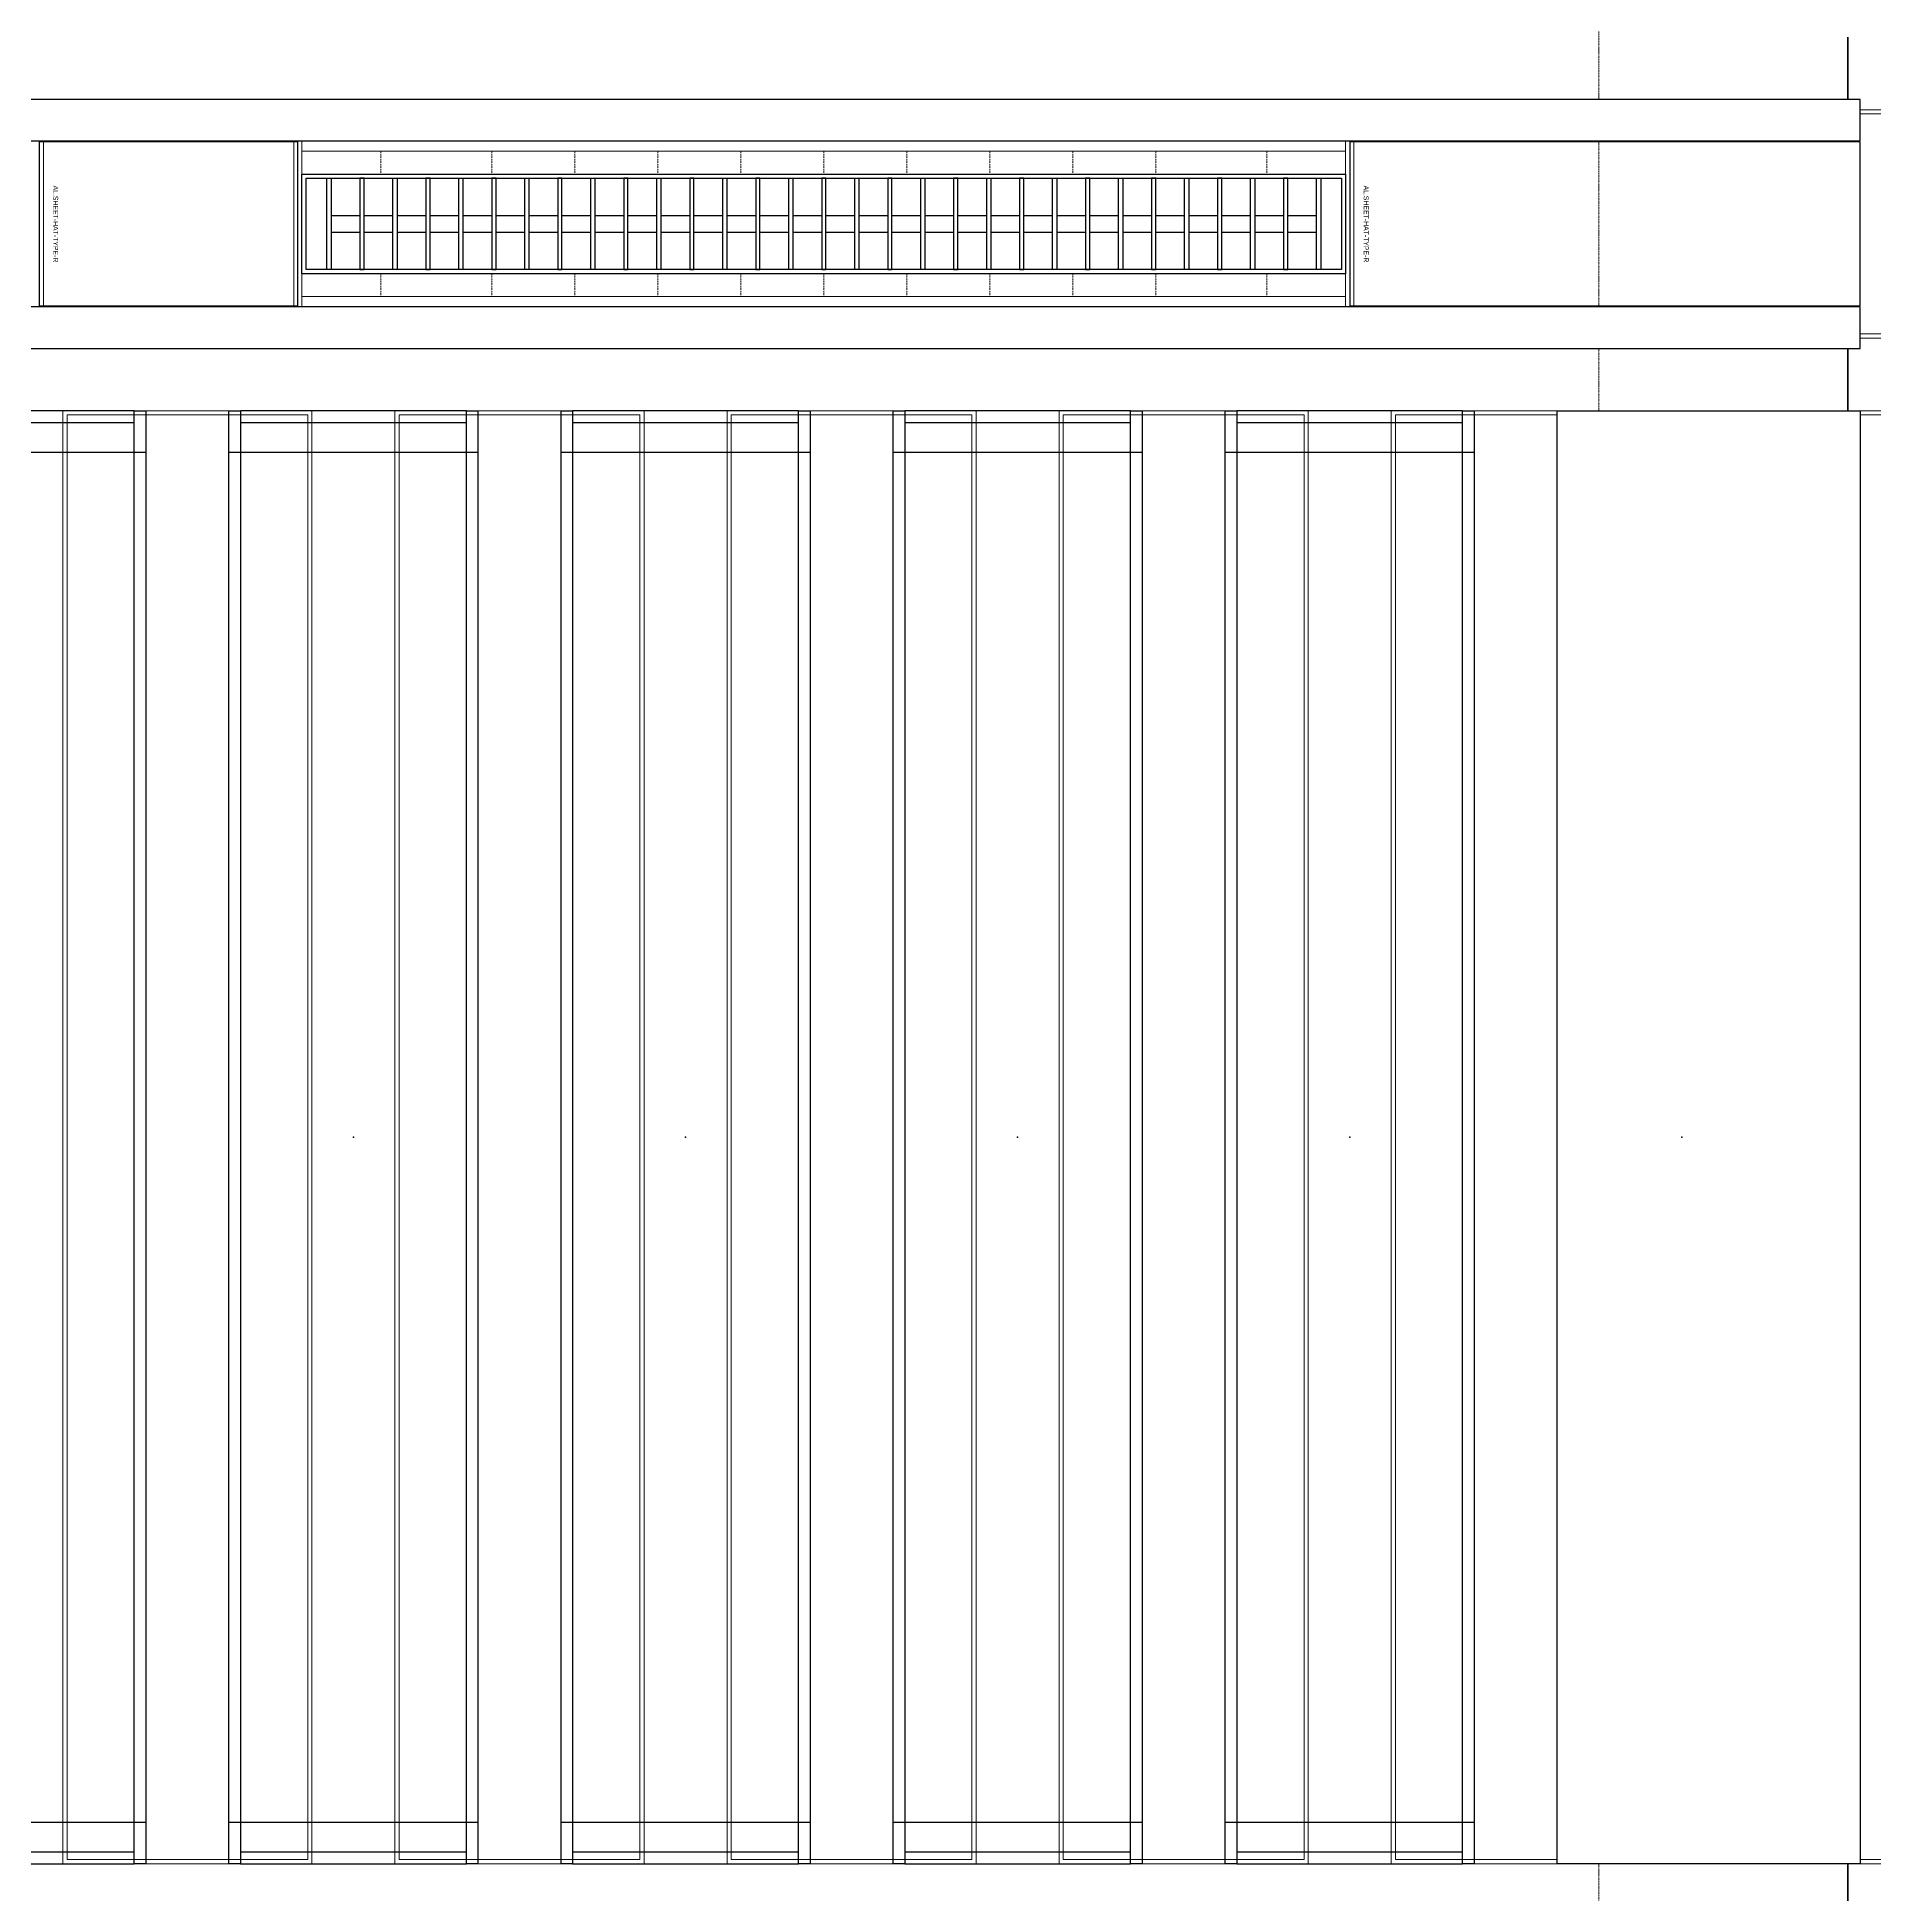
# Model space of a CAD drawing. Header units: millimetres. Extents: x 813027 to 1148939, y -931049 to -10.
# Drawn here: x 952559 to 954772, y -111798 to -109560 of the extents above; entities that cross this region are included whole.
import ezdxf
from ezdxf.enums import TextEntityAlignment as Align

# ---------------------------------------------------------------- set-up
doc = ezdxf.new("R2010")
doc.units = ezdxf.units.MM
doc.linetypes.add('DPA_Grid _ Level 500', pattern=[5.5, 2.75, -0.75, 1.25, -0.75])
doc.linetypes.add('DPA_Hidden 50', pattern=[3, 2, -1])
for name, color, linetype in [('000 - WIPEOUT', 250, 'Continuous'), ('001 - ASCESSORIES', 1, 'Continuous'), ('A04_TUBE SERIES', 2, 'Continuous'), ('A11_ALU.SOLID SHEET', 7, 'Continuous')]:
    doc.layers.add(name, color=color, linetype=linetype)
for name, color, linetype, lineweight in [('A-GLAZ-CURT', 2, 'Continuous', 9), ('I-WALL-E', 2, 'Continuous', 25), ('S-GRID', 251, 'Continuous', 9)]:
    doc.layers.add(name, color=color, linetype=linetype, lineweight=lineweight)

# ---------------------------------------------------------------- blocks, each defined once
blk = doc.blocks.new('DPA_CP_Metal Ceiling Panel - Horizontal with Gap-20308794-4160 - LOWER PLATFORM LEVEL - REFLECTED CEILING GENERAL PLAN')
at = {"layer": 'A-GLAZ-CURT'}
for p, q in [((910201.3, -109924.3), (910201.3, -109649.3)), ((910201.3, -109649.3), (910512.8, -109649.3)), ((910201.3, -109924.3), (910201.3, -109649.3)), ((910201.3, -109649.3), (910512.8, -109649.3)), ((910512.8, -109649.3), (910201.3, -109649.3)), ((910201.3, -109649.3), (910201.3, -109924.3)), ((910512.8, -109649.3), (910201.3, -109649.3)), ((910201.3, -109649.3), (910201.3, -109924.3)), ((910201.3, -109924.3), (910201.3, -109649.3)), ((910201.3, -109649.3), (910512.8, -109649.3)), ((910206.3, -109919.3), (910206.3, -109654.3)), ((910206.3, -109654.3), (910507.8, -109654.3)), ((910507.8, -109654.3), (910507.8, -109919.3)), ((910512.8, -109924.3), (910512.8, -109649.3)), ((910512.8, -109649.3), (910512.8, -109924.3)), ((910512.8, -109924.3), (910512.8, -109649.3)), ((910512.8, -109924.3), (910512.8, -109649.3)), ((910512.8, -109649.3), (910512.8, -109924.3)), ((910201.3, -109924.3), (910512.8, -109924.3)), ((910512.8, -109924.3), (910201.3, -109924.3)), ((910201.3, -109924.3), (910512.8, -109924.3)), ((910201.3, -109924.3), (910512.8, -109924.3)), ((910512.8, -109924.3), (910201.3, -109924.3)), ((910206.3, -109919.3), (910507.8, -109919.3))]:
    blk.add_line(p, q, dxfattribs=at)
blk = doc.blocks.new('DPA_CP_Metal Ceiling Luminaire1 - Linear Luminaire 2-14739897-4160 - LOWER PLATFORM LEVEL - REFLECTED CEILING GENERAL PLAN')
at = {"layer": 'A-GLAZ-CURT'}
for p, q in [((901767.8, -114474.3), (901767.8, -114199.3)), ((901767.8, -114199.3), (903024.8, -114199.3)), ((901767.8, -114199.3), (901767.8, -114474.3)), ((903024.8, -114199.3), (901767.8, -114199.3)), ((901767.8, -114199.3), (903024.8, -114199.3)), ((903024.8, -114199.3), (903024.8, -114474.3)), ((903024.8, -114474.3), (903024.8, -114199.3)), ((901767.8, -114249.3), (901767.8, -114474.3)), ((901767.8, -114249.3), (903024.8, -114249.3)), ((903024.8, -114249.3), (903024.8, -114474.3)), ((901767.8, -114424.3), (903024.8, -114424.3)), ((903024.8, -114474.3), (901767.8, -114474.3)), ((903024.8, -114474.3), (901767.8, -114474.3)), ((901767.8, -114474.3), (903024.8, -114474.3))]:
    blk.add_line(p, q, dxfattribs=at)
at = {"layer": 'A-GLAZ-CURT', "linetype": 'DPA_Hidden 50'}
for p, q in [((901862.8, -114249.3), (901862.8, -114424.3)), ((901996.3, -114249.3), (901996.3, -114424.3)), ((902096.3, -114249.3), (902096.3, -114424.3)), ((902196.3, -114249.3), (902196.3, -114424.3)), ((902296.3, -114249.3), (902296.3, -114424.3)), ((902396.3, -114249.3), (902396.3, -114424.3)), ((902496.3, -114249.3), (902496.3, -114424.3)), ((902596.3, -114249.3), (902596.3, -114424.3)), ((902696.3, -114249.3), (902696.3, -114424.3)), ((902796.3, -114249.3), (902796.3, -114424.3)), ((902929.8, -114249.3), (902929.8, -114424.3))]:
    blk.add_line(p, q, dxfattribs=at)
blk = doc.blocks.new('DPA_CP_Metal Ceiling Panel - Horizontal with Gap-20310714-4160 - LOWER PLATFORM LEVEL - REFLECTED CEILING GENERAL PLAN')
at = {"layer": 'A-GLAZ-CURT'}
for p, q in [((954146.3, -109924.3), (954146.3, -109649.3)), ((954146.3, -109649.3), (954821.3, -109649.3)), ((954146.3, -109924.3), (954146.3, -109649.3)), ((954146.3, -109649.3), (954821.3, -109649.3)), ((954821.3, -109649.3), (954146.3, -109649.3)), ((954146.3, -109649.3), (954146.3, -109924.3)), ((954821.3, -109649.3), (954146.3, -109649.3)), ((954146.3, -109649.3), (954146.3, -109924.3)), ((954146.3, -109924.3), (954146.3, -109649.3)), ((954146.3, -109649.3), (954821.3, -109649.3)), ((954151.3, -109919.3), (954151.3, -109654.3)), ((954151.3, -109654.3), (954816.3, -109654.3)), ((954816.3, -109654.3), (954816.3, -109919.3)), ((954821.3, -109924.3), (954821.3, -109649.3)), ((954821.3, -109649.3), (954821.3, -109924.3)), ((954821.3, -109924.3), (954821.3, -109649.3)), ((954821.3, -109924.3), (954821.3, -109649.3)), ((954821.3, -109649.3), (954821.3, -109924.3)), ((954146.3, -109924.3), (954821.3, -109924.3)), ((954821.3, -109924.3), (954146.3, -109924.3)), ((954146.3, -109924.3), (954821.3, -109924.3)), ((954146.3, -109924.3), (954821.3, -109924.3)), ((954821.3, -109924.3), (954146.3, -109924.3)), ((954151.3, -109919.3), (954816.3, -109919.3))]:
    blk.add_line(p, q, dxfattribs=at)
blk = doc.blocks.new('DPA_CP_Metal Ceiling Panel - Vertical Panel with Gap-23421458-4160 - LOWER PLATFORM LEVEL - REFLECTED CEILING GENERAL PLAN')
at = {"layer": 'A-GLAZ-CURT'}
for p, q in [((914196.3, -110011.8), (914196.3, -111761.8)), ((914496.3, -110011.8), (914196.3, -110011.8)), ((914196.3, -111761.8), (914196.3, -110011.8)), ((914196.3, -110011.8), (914496.3, -110011.8)), ((914196.3, -110011.8), (914196.3, -111761.8)), ((914496.3, -110011.8), (914196.3, -110011.8)), ((914496.3, -110011.8), (914196.3, -110011.8)), ((914196.3, -110011.8), (914196.3, -111761.8)), ((914196.3, -111761.8), (914196.3, -110011.8)), ((914196.3, -110011.8), (914496.3, -110011.8)), ((914201.3, -111756.8), (914201.3, -110016.8)), ((914491.3, -110016.8), (914201.3, -110016.8)), ((914491.3, -110016.8), (914491.3, -111756.8)), ((914496.3, -110011.8), (914496.3, -111761.8)), ((914496.3, -110011.8), (914496.3, -111761.8)), ((914496.3, -111761.8), (914496.3, -110011.8)), ((914496.3, -111761.8), (914496.3, -110011.8)), ((914496.3, -110011.8), (914496.3, -111761.8)), ((914496.3, -111761.8), (914196.3, -111761.8)), ((914496.3, -111761.8), (914196.3, -111761.8)), ((914196.3, -111761.8), (914496.3, -111761.8)), ((914196.3, -111761.8), (914496.3, -111761.8)), ((914496.3, -111761.8), (914196.3, -111761.8)), ((914491.3, -111756.8), (914201.3, -111756.8))]:
    blk.add_line(p, q, dxfattribs=at)
blk = doc.blocks.new('DPA_CP_Metal Ceiling Panel - Vertical Panel with Gap-23421524-4160 - LOWER PLATFORM LEVEL - REFLECTED CEILING GENERAL PLAN')
at = {"layer": 'A-GLAZ-CURT'}
for p, q in [((954596.3, -111761.8), (954596.3, -110011.8)), ((954596.3, -110011.8), (954821.3, -110011.8)), ((954596.3, -111761.8), (954596.3, -110011.8)), ((954596.3, -110011.8), (954821.3, -110011.8)), ((954821.3, -110011.8), (954596.3, -110011.8)), ((954596.3, -110011.8), (954596.3, -111761.8)), ((954821.3, -110011.8), (954596.3, -110011.8)), ((954596.3, -110011.8), (954596.3, -111761.8)), ((954596.3, -111761.8), (954596.3, -110011.8)), ((954596.3, -110011.8), (954821.3, -110011.8)), ((954601.3, -111756.8), (954601.3, -110016.8)), ((954601.3, -110016.8), (954816.3, -110016.8)), ((954816.3, -110016.8), (954816.3, -111756.8)), ((954821.3, -111761.8), (954821.3, -110011.8)), ((954821.3, -110011.8), (954821.3, -111761.8)), ((954821.3, -111761.8), (954821.3, -110011.8)), ((954821.3, -111761.8), (954821.3, -110011.8)), ((954821.3, -110011.8), (954821.3, -111761.8)), ((954596.3, -111761.8), (954821.3, -111761.8)), ((954821.3, -111761.8), (954596.3, -111761.8)), ((954596.3, -111761.8), (954821.3, -111761.8)), ((954596.3, -111761.8), (954821.3, -111761.8)), ((954821.3, -111761.8), (954596.3, -111761.8)), ((954601.3, -111756.8), (954816.3, -111756.8))]:
    blk.add_line(p, q, dxfattribs=at)
blk = doc.blocks.new('C-2-PP21-AR-4160-01-B_20250829-084021_EXCL')
at = {"layer": 'A-GLAZ-CURT'}
for name, p in [('DPA_CP_Metal Ceiling Panel - Horizontal with Gap-20308794-4160 - LOWER PLATFORM LEVEL - REFLECTED CEILING GENERAL PLAN', (-1004729.8, 105341.8)), ('DPA_CP_Metal Ceiling Luminaire1 - Linear Luminaire 2-14739897-4160 - LOWER PLATFORM LEVEL - REFLECTED CEILING GENERAL PLAN', (-995979.8, 109891.8)), ('DPA_CP_Metal Ceiling Panel - Horizontal with Gap-20310714-4160 - LOWER PLATFORM LEVEL - REFLECTED CEILING GENERAL PLAN', (-1047096.3, 105341.8)), ('DPA_CP_Metal Ceiling Panel - Vertical Panel with Gap-23421524-4160 - LOWER PLATFORM LEVEL - REFLECTED CEILING GENERAL PLAN', (-1047096.3, 105341.8))]:
    blk.add_blockref(name, p, dxfattribs=at)
at = {"layer": 'A-GLAZ-CURT', "rotation": 180}
for p in [(819996.3, -116431.8), (820396.3, -116431.8), (820796.3, -116431.8), (821196.3, -116431.8), (821596.3, -116431.8)]:
    blk.add_blockref('DPA_CP_Metal Ceiling Panel - Vertical Panel with Gap-23421458-4160 - LOWER PLATFORM LEVEL - REFLECTED CEILING GENERAL PLAN', p, dxfattribs=at)
blk = doc.blocks.new('*U485')
at = {"color": 1}
blk.add_wipeout([(628.5, -60), (-628.5, -60), (-628.5, 60), (628.5, 60)], dxfattribs=at).dxf.layer = '000 - WIPEOUT'
at = {"layer": '001 - ASCESSORIES', "color": 0}
blk.add_lwpolyline([(628.5, -60), (-628.5, -60), (-628.5, 60), (628.5, 60)], close=True, dxfattribs=at)
at = {"layer": '001 - ASCESSORIES'}
for points in [[(623.5, -55), (-623.5, -55), (-623.5, 55), (623.5, 55)], [(-593.5, -55), (-598.5, -55), (-598.5, 55), (-593.5, 55)], [(-558.8, -55), (-553.8, -55), (-553.8, 55), (-558.8, 55)], [(-514, -55), (-519, -55), (-519, 55), (-514, 55)], [(-479.3, -55), (-474.3, -55), (-474.3, 55), (-479.3, 55)], [(-434.6, -55), (-439.6, -55), (-439.6, 55), (-434.6, 55)], [(-399.8, -55), (-394.8, -55), (-394.8, 55), (-399.8, 55)], [(-355.1, -55), (-360.1, -55), (-360.1, 55), (-355.1, 55)], [(-320.4, -55), (-315.4, -55), (-315.4, 55), (-320.4, 55)], [(-275.6, -55), (-280.6, -55), (-280.6, 55), (-275.6, 55)], [(-240.9, -55), (-235.9, -55), (-235.9, 55), (-240.9, 55)], [(-196.2, -55), (-201.2, -55), (-201.2, 55), (-196.2, 55)], [(-161.4, -55), (-156.4, -55), (-156.4, 55), (-161.4, 55)], [(-116.7, -55), (-121.7, -55), (-121.7, 55), (-116.7, 55)], [(-82, -55), (-77, -55), (-77, 55), (-82, 55)], [(-37.2, -55), (-42.2, -55), (-42.2, 55), (-37.2, 55)], [(-2.5, -55), (2.5, -55), (2.5, 55), (-2.5, 55)], [(42.2, -55), (37.2, -55), (37.2, 55), (42.2, 55)], [(77, -55), (82, -55), (82, 55), (77, 55)], [(121.7, -55), (116.7, -55), (116.7, 55), (121.7, 55)], [(156.4, -55), (161.4, -55), (161.4, 55), (156.4, 55)], [(201.2, -55), (196.2, -55), (196.2, 55), (201.2, 55)], [(235.9, -55), (240.9, -55), (240.9, 55), (235.9, 55)], [(280.6, -55), (275.6, -55), (275.6, 55), (280.6, 55)], [(315.4, -55), (320.4, -55), (320.4, 55), (315.4, 55)], [(360.1, -55), (355.1, -55), (355.1, 55), (360.1, 55)], [(394.8, -55), (399.8, -55), (399.8, 55), (394.8, 55)], [(439.6, -55), (434.6, -55), (434.6, 55), (439.6, 55)], [(474.3, -55), (479.3, -55), (479.3, 55), (474.3, 55)], [(519, -55), (514, -55), (514, 55), (519, 55)], [(553.8, -55), (558.8, -55), (558.8, 55), (553.8, 55)], [(598.5, -55), (593.5, -55), (593.5, 55), (598.5, 55)]]:
    blk.add_lwpolyline(points, close=True, dxfattribs=at)
for points in [[(-593.5, 10), (-558.8, 10)], [(-553.8, 10), (-519, 10)], [(-514, 10), (-479.3, 10)], [(-474.3, 10), (-439.6, 10)], [(-434.6, 10), (-399.8, 10)], [(-394.8, 10), (-360.1, 10)], [(-355.1, 10), (-320.4, 10)], [(-315.4, 10), (-280.6, 10)], [(-275.6, 10), (-240.9, 10)], [(-235.9, 10), (-201.2, 10)], [(-196.2, 10), (-161.4, 10)], [(-156.4, 10), (-121.7, 10)], [(-116.7, 10), (-82, 10)], [(-77, 10), (-42.2, 10)], [(-37.2, 10), (-2.5, 10)], [(2.5, 10), (37.2, 10)], [(42.2, 10), (77, 10)], [(82, 10), (116.7, 10)], [(121.7, 10), (156.4, 10)], [(161.4, 10), (196.2, 10)], [(201.2, 10), (235.9, 10)], [(240.9, 10), (275.6, 10)], [(280.6, 10), (315.4, 10)], [(320.4, 10), (355.1, 10)], [(360.1, 10), (394.8, 10)], [(399.8, 10), (434.6, 10)], [(439.6, 10), (474.3, 10)], [(479.3, 10), (514, 10)], [(519, 10), (553.8, 10)], [(558.8, 10), (593.5, 10)], [(-593.5, -10), (-558.8, -10)], [(-553.8, -10), (-519, -10)], [(-514, -10), (-479.3, -10)], [(-474.3, -10), (-439.6, -10)], [(-434.6, -10), (-399.8, -10)], [(-394.8, -10), (-360.1, -10)], [(-355.1, -10), (-320.4, -10)], [(-315.4, -10), (-280.6, -10)], [(-275.6, -10), (-240.9, -10)], [(-235.9, -10), (-201.2, -10)], [(-196.2, -10), (-161.4, -10)], [(-156.4, -10), (-121.7, -10)], [(-116.7, -10), (-82, -10)], [(-77, -10), (-42.2, -10)], [(-37.2, -10), (-2.5, -10)], [(2.5, -10), (37.2, -10)], [(42.2, -10), (77, -10)], [(82, -10), (116.7, -10)], [(121.7, -10), (156.4, -10)], [(161.4, -10), (196.2, -10)], [(201.2, -10), (235.9, -10)], [(240.9, -10), (275.6, -10)], [(280.6, -10), (315.4, -10)], [(320.4, -10), (355.1, -10)], [(360.1, -10), (394.8, -10)], [(399.8, -10), (434.6, -10)], [(439.6, -10), (474.3, -10)], [(479.3, -10), (514, -10)], [(519, -10), (553.8, -10)], [(558.8, -10), (593.5, -10)]]:
    blk.add_lwpolyline(points, dxfattribs=at)
blk = doc.blocks.new('*U488')
at = {"layer": 'A11_ALU.SOLID SHEET', "color": 0}
blk.add_lwpolyline([(311.5, -98.8), (311.5, 98.8), (0, 98.8), (0, -98.8)], close=True, dxfattribs=at)
at = {"layer": 'Defpoints', "color": 250}
blk.add_point((0, 0), dxfattribs=at)
blk.add_text('AL.SHEET-HAT-TYPE-R', height=6, rotation=270, dxfattribs=at).set_placement((15, 0), align=Align.BOTTOM_CENTER)
blk = doc.blocks.new('*U501')
blk.add_attdef('EXTR.OVL-LENGTH_', (-25, -59.1), '', height=5)
blk.add_wipeout([(-25, 0), (25, 0), (25, 4115), (-25, 4115)]).dxf.layer = '000 - WIPEOUT'
at = {"layer": 'A04_TUBE SERIES', "color": 0}
blk.add_lwpolyline([(-25, 0), (25, 0), (25, 4115), (-25, 4115)], close=True, dxfattribs=at)
blk = doc.blocks.new('*U500')
at = {"layer": 'A11_ALU.SOLID SHEET', "color": 0}
blk.add_lwpolyline([(615, -98.8), (615, 98.8), (0, 98.8), (0, -98.8)], close=True, dxfattribs=at)
at = {"layer": 'Defpoints', "color": 250}
blk.add_point((0, 0), dxfattribs=at)
blk.add_text('AL.SHEET-HAT-TYPE-R', height=6, rotation=270, dxfattribs=at).set_placement((15, 0), align=Align.BOTTOM_CENTER)
blk = doc.blocks.new('*U499')
blk.add_attdef('EXTR.OVL-LENGTH_', (-25, -59.1), '', height=5)
blk.add_wipeout([(-25, 0), (25, 0), (25, 4115), (-25, 4115)]).dxf.layer = '000 - WIPEOUT'
at = {"layer": 'A04_TUBE SERIES', "color": 0}
blk.add_lwpolyline([(-25, 0), (25, 0), (25, 4115), (-25, 4115)], close=True, dxfattribs=at)
blk = doc.blocks.new('*U524')
for p, q in [((-825.3, 50), (-825.3, 350)), ((825, 350), (825, 50)), ((-825.3, -350), (-825.3, -50)), ((825, -50), (825, -350)), ((-825.3, -750), (-825.3, -450)), ((825, -450), (825, -750)), ((-825.3, -1150), (-825.3, -850)), ((825, -850), (825, -1150)), ((-825.3, -1550), (-825.3, -1250)), ((825, -1250), (825, -1550))]:
    blk.add_line(p, q)
for p in [(0, -200), (0, -600), (0, -1000), (0, -1400)]:
    blk.add_point(p)
at = {"layer": 'A11_ALU.SOLID SHEET', "color": 0}
for points in [[(-875, 64), (-861, 64), (-861, 336), (-875, 336)], [(875, 336), (861, 336), (861, 64), (875, 64)], [(-875, 64), (875, 64), (875, 50), (-875, 50)], [(-875, -50), (875, -50), (875, -64), (-875, -64)], [(-875, -336), (-861, -336), (-861, -64), (-875, -64)], [(875, -64), (861, -64), (861, -336), (875, -336)], [(-875, -336), (875, -336), (875, -350), (-875, -350)], [(-875, -450), (875, -450), (875, -464), (-875, -464)], [(-875, -736), (-861, -736), (-861, -464), (-875, -464)], [(875, -464), (861, -464), (861, -736), (875, -736)], [(-875, -736), (875, -736), (875, -750), (-875, -750)], [(-875, -850), (875, -850), (875, -864), (-875, -864)], [(-875, -1136), (-861, -1136), (-861, -864), (-875, -864)], [(875, -864), (861, -864), (861, -1136), (875, -1136)], [(-875, -1136), (875, -1136), (875, -1150), (-875, -1150)], [(-875, -1250), (875, -1250), (875, -1264), (-875, -1264)], [(-875, -1536), (-861, -1536), (-861, -1264), (-875, -1264)], [(875, -1264), (861, -1264), (861, -1536), (875, -1536)], [(-875, -1536), (875, -1536), (875, -1550), (-875, -1550)]]:
    blk.add_lwpolyline(points, close=True, dxfattribs=at)
blk = doc.blocks.new('*U555')
blk.add_point((0, 0))
blk.add_wipeout([(875, 250), (875, 615), (-875, 615), (-875, 250)]).dxf.layer = '000 - WIPEOUT'
blk.add_point((0, 400))
at = {"layer": 'A11_ALU.SOLID SHEET', "color": 0}
blk.add_lwpolyline([(875, 250), (875, 615), (-875, 615), (-875, 250)], close=True, dxfattribs=at)
blk = doc.blocks.new('C-2-PP21-AR-4160-01-B_20250829-084416_NEWCL')
blk.add_blockref('*U500', (-92950, -4445))
at = {"rotation": 90}
blk.add_blockref('*U524', (-94350, -5545), dxfattribs=at)
blk.add_blockref('*U485', (-93583.5, -4445))
at = {"layer": 'A11_ALU.SOLID SHEET', "color": 2, "xscale": -1, "rotation": 270}
blk.add_blockref('*U555', (-92950, -5545), dxfattribs=at)
blk.add_blockref('*U488', (-94528.5, -4445))
at = {"rotation": 270}
for name, p in [('*U501', (-96450, -4320)), ('*U499', (-96450, -4570))]:
    blk.add_blockref(name, p, dxfattribs=at)

msp = doc.modelspace()

# ---------------------------------------------------------------- linework, layer by layer
at = {"layer": 'I-WALL-E'}
for p, q in [((954740, -109560), (954740, -109647.5)), ((954740, -109647.5), (954740, -109560)), ((954740, -109922.5), (954740, -110010)), ((954740, -110010), (954740, -109922.5)), ((954740, -111847.5), (954740, -111760)), ((954740, -111760), (954740, -111847.5))]:
    msp.add_line(p, q, dxfattribs=at)
at = {"layer": 'S-GRID', "linetype": 'DPA_Grid _ Level 500'}
msp.add_line((954440, -191381.7), (954440, -15135.4), dxfattribs=at)

# ---------------------------------------------------------------- block references
msp.add_blockref('C-2-PP21-AR-4160-01-B_20250829-084021_EXCL', (1047090, -105340))

# ---------------------------------------------------------------- next in the draw order: block references
msp.add_blockref('C-2-PP21-AR-4160-01-B_20250829-084416_NEWCL', (1047090, -105340))

doc.saveas('drawing.dxf')
